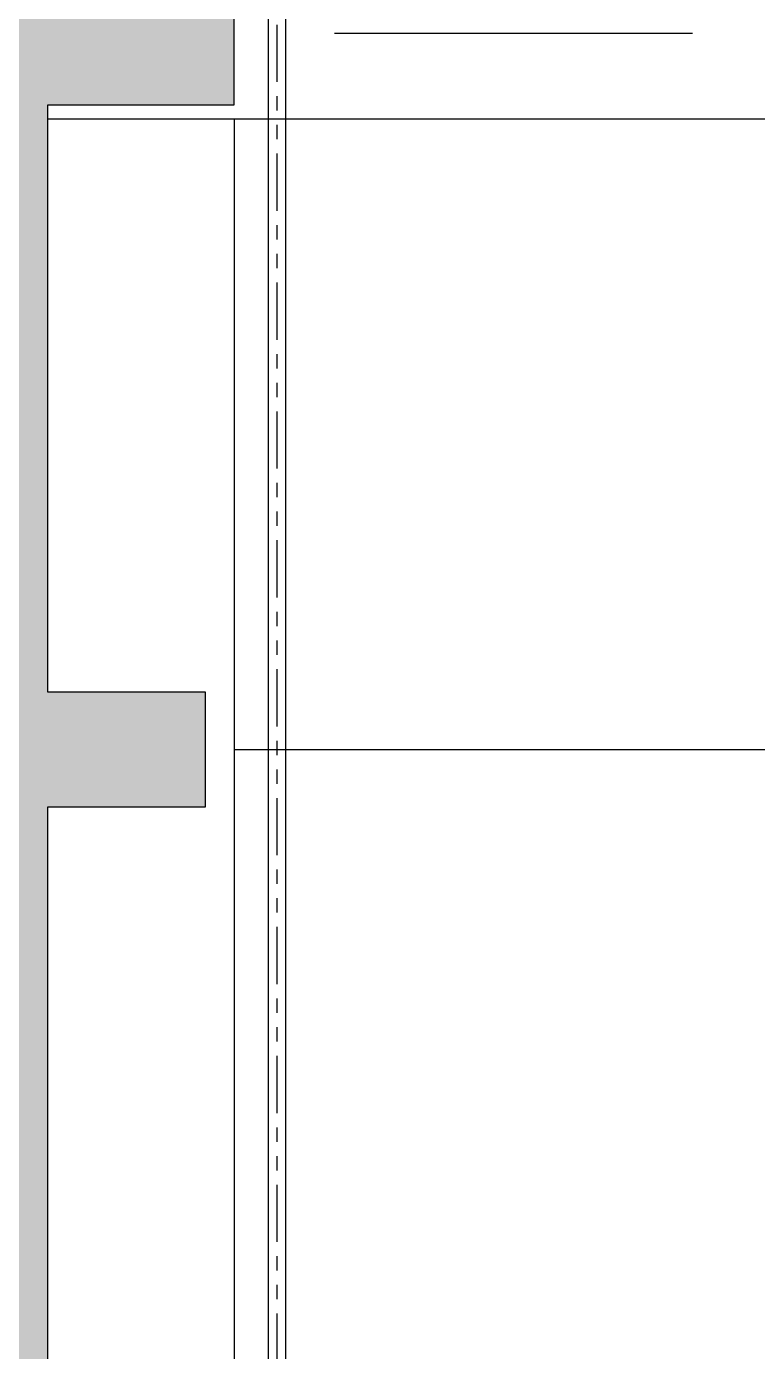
# Model space of a CAD drawing. Header units: millimetres. Extents: x -379292 to 1221486, y 92049 to 447512.
# Drawn here: x -33149 to -30597, y 212017 to 216643 of the extents above; entities that cross this region are included whole.
import ezdxf

# ---------------------------------------------------------------- set-up
doc = ezdxf.new("R2010")
doc.units = ezdxf.units.MM
for name, pattern in [('ACISOTGB', [9, 4, -1, 1, -1, 1, -1]), ('CENTER', [2, 1.25, -0.25, 0.25, -0.25]), ('SOGUKSU1', [72, 60, -6, 0, -6])]:
    doc.linetypes.add(name, pattern=pattern)
for name, color, linetype in [('05_AXIS', 211, 'CENTER'), ('05_CONCRETE', 6, 'Continuous'), ('05_CONCRETE VIEW', 142, 'Continuous'), ('05_HATCH CONCRETE', 141, 'Continuous'), ('05_VIEW 2', 2, 'Continuous')]:
    doc.layers.add(name, color=color, linetype=linetype)
doc.layers.add('1-MIMARI', color=8, linetype='Continuous', lineweight=9)
doc.layers.add('1-YANGIN BORUSU-3', color=1, linetype='SOGUKSU1', lineweight=30)

# ---------------------------------------------------------------- blocks, each defined once
blk = doc.blocks.new('A$C6a8db8d0')
at = {"layer": '05_HATCH CONCRETE', "ltscale": 25}
h = blk.add_hatch(dxfattribs=at)
h.set_pattern_fill('ANSI33', color=256, scale=1.5, angle=180, style=0)
h.set_pattern_definition([(225, (-88179.537, -273658.197), (6.7351921, -6.7351921), []), (225, (-88186.273, -273658.197), (6.7351921, -6.7351921), [4.7625, -2.38125])])
h.paths.add_polyline_path([(5815, 1180), (5795, 1180), (5795, 1160), (-1895, 1160), (-1895, 1080), (-1845, 1080), (-1845, 1145), (-1635, 1145), (-1635, 1090), (-1595, 1090), (-1595, 1145), (-1335, 1145), (-1335, 1090), (-1295, 1090), (-1295, 1145), (-1090, 1145), (-1090, 1080), (-1040, 1080), (-1040, 1145), (-835, 1145), (-835, 1090), (-795, 1090), (-795, 1145), (-535, 1145), (-535, 1090), (-495, 1090), (-495, 1145), (-290, 1145), (-290, 1080), (-240, 1080), (-240, 1145), (-35, 1145), (-35, 1090), (5, 1090), (5, 1145), (265, 1145), (265, 1090), (305, 1090), (305, 1145), (510, 1145), (510, 1080), (560, 1080), (560, 1145), (765, 1145), (765, 1090), (805, 1090), (805, 1145), (1065, 1145), (1065, 1090), (1105, 1090), (1105, 1145), (1310, 1145), (1310, 1080), (1360, 1080), (1360, 1145), (1565, 1145), (1565, 1090), (1605, 1090), (1605, 1145), (1865, 1145), (1865, 1090), (1905, 1090), (1905, 1145), (2110, 1145), (2110, 1080), (2160, 1080), (2160, 1145), (2365, 1145), (2365, 1090), (2405, 1090), (2405, 1145), (2665, 1145), (2665, 1090), (2705, 1090), (2705, 1145), (2910, 1145), (2910, 1080), (2960, 1080), (2960, 1145), (3165, 1145), (3165, 1090), (3205, 1090), (3205, 1145), (3465, 1145), (3465, 1090), (3505, 1090), (3505, 1145), (3710, 1145), (3710, 1080), (3760, 1080), (3760, 1145), (3965, 1145), (3965, 1090), (4005, 1090), (4005, 1145), (4265, 1145), (4265, 1090), (4305, 1090), (4305, 1145), (4510, 1145), (4510, 1080), (4560, 1080), (4560, 1145), (4765, 1145), (4765, 1090), (4805, 1090), (4805, 1145), (5065, 1145), (5065, 1090), (5105, 1090), (5105, 1145), (5310, 1145), (5310, 1080), (5360, 1080), (5360, 1145), (5540, 1145), (5540, 1090), (5580, 1090), (5580, 1145), (5765, 1145), (5765, 1080), (5815, 1080)])
at = {"layer": '05_AXIS', "ltscale": 500}
blk.add_line((2935, 170), (2935, 1660), dxfattribs=at)
at = {"layer": '05_CONCRETE'}
blk.add_lwpolyline([(2405, 1145), (2665, 1145), (2665, 1090), (2705, 1090), (2705, 1145), (2910, 1145), (2910, 1080), (2960, 1080), (2960, 1145), (3165, 1145), (3165, 1090), (3205, 1090), (3205, 1145), (3465, 1145), (3465, 1090), (3505, 1090), (3505, 1145), (3710, 1145)], dxfattribs=at)
at = {"layer": '05_CONCRETE VIEW', "ltscale": 20, "flags": 128}
for points in [[(2905, 790), (2905, 1145)], [(2905, 1080), (2165, 1080)]]:
    blk.add_lwpolyline(points, dxfattribs=at)
at = {"layer": '05_VIEW 2', "ltscale": 25}
blk.add_lwpolyline([(2685, 1080), (2685, 790)], dxfattribs=at)
blk = doc.blocks.new('A$Cc4a6e48b')
at = {"color": 1, "linetype": 'ACISOTGB', "ltscale": 5}
blk.add_line((15, 10103.03), (15, 13817.34), dxfattribs=at)
at = {"layer": '1-YANGIN BORUSU-3', "linetype": 'ByBlock', "ltscale": 25}
for p, q in [((12, 10100.02), (12, 13820.12)), ((18, 10100.02), (18, 13820))]:
    blk.add_line(p, q, dxfattribs=at)

msp = doc.modelspace()

# ---------------------------------------------------------------- block references
at = {"layer": '1-MIMARI', "ltscale": 25, "xscale": 10, "yscale": 10, "zscale": 10, "rotation": 90}
msp.add_blockref('A$C6a8db8d0', (-21624.5, 187268.8), dxfattribs=at)

# ---------------------------------------------------------------- next in the draw order: block references
at = {"color": 30, "xscale": 10, "yscale": 10, "zscale": 10}
msp.add_blockref('A$Cc4a6e48b', (-32424.5, 101018.8), dxfattribs=at)

doc.saveas('drawing.dxf')
